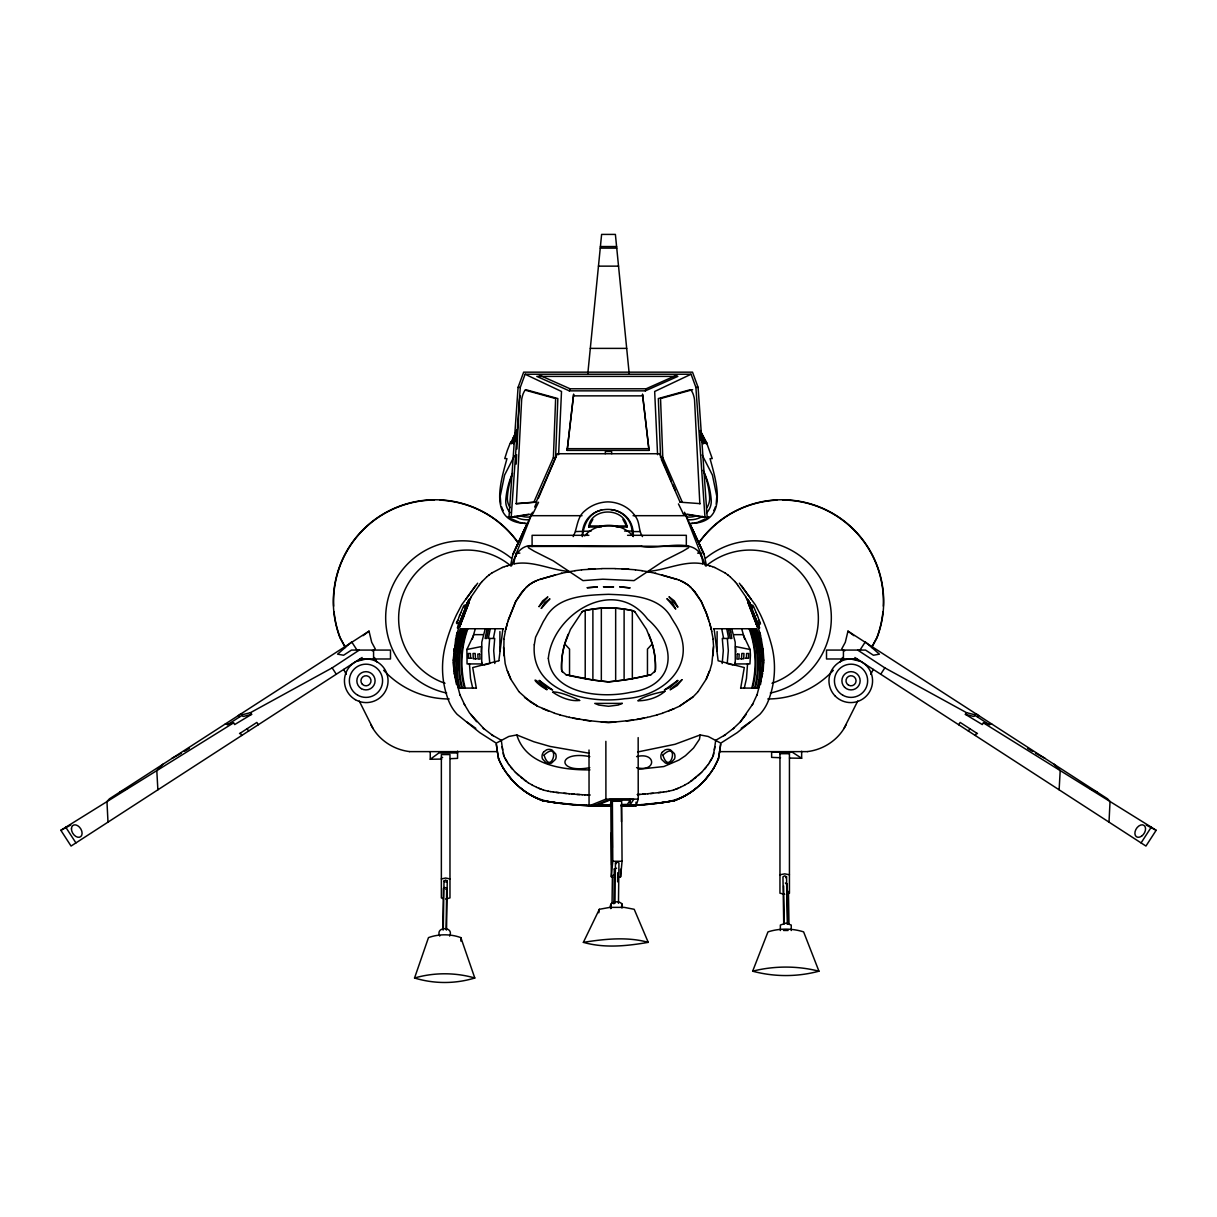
<?xml version="1.0" encoding="UTF-8"?>
<svg xmlns="http://www.w3.org/2000/svg" width="1217" height="1217" viewBox="0 0 1217 1217"><rect width="100%" height="100%" fill="white"/><g stroke="black" fill="none" stroke-linecap="round" stroke-linejoin="round"><path stroke-width="1.5" d="M454.23 662.596L455.706 648.007L461.076 628.748M498.864 660.664L502.895 628.748M500.202 496.08L500.796 504.097M612.06 903.12L612.41 875.616L615.102 874.901M613.855 903.851L614.281 869.014L616.578 868.223M614.965 903.303L615.452 862.975L617.293 862.138L618.951 862.99L618.464 903.303M617.627 881.853L617.749 872.695M442.836 929.742L443.429 888.425L444.646 887.452M443.292 929.864L443.992 881.047L445.635 880.028L447.248 881.047L446.548 929.864M446.091 929.742L446.685 888.44L445.878 887.558M469.427 663.63L470.538 678.538L472.698 688.092M515.932 503.64L533.852 502.18L553.385 457.607L555.637 398.552L525.348 390.185M555.591 457.607L557.842 398.552L525.774 389.683A5.933 1.05 -69.2 0 0 523.006 394.125A10.36 1.841 -69.2 0 0 521.637 399.876L516.343 503.777L536.073 502.18L555.591 457.607L553.385 457.607M514.061 563.867C513.848 555.348 520.359 546.981 528.969 545.688L688.974 546.433L688.442 547.833L682.691 551.271L663.858 560.794L634.027 580.615L602.795 579.201L582.973 580.615L553.142 560.794L534.309 551.286L528.558 547.833L528.026 546.448L575.474 546.387A55.206 0.928 0 0 0 641.709 546.387M558.603 454.641L561.509 391.478L525.105 374.228L520.283 387.356L511.186 517.438L508.98 517.438L518.077 387.356L523.66 372.159L692.519 372.159L698.102 387.356L707.199 517.438L687.392 514.243M516.16 464.103L516.632 454.656M516.921 448.997L519.431 399.876A10.36 1.841 -69.2 0 1 520.298 395.784M1109.006 822.129L1110.041 801.531L1107.546 798.808L847.975 631.136L845.298 642.302L841.708 648.965L844.674 650.897M713.481 647.444L711.823 663.691L709.739 670.856M713.208 655.644L713.436 646.668M735.296 662.276L735.205 642.15L731.752 628.748M741.518 658.823L741.822 653.468L743.967 653.468L743.693 658.823L740.392 658.823M1059.125 789.818L1060.205 770.559L1054.074 764.17M481.141 652.221L481.46 646.546L466.887 649.498L467.069 663.934L481.993 663.934M503.975 639.275L503.792 655.644M746.417 658.245L746.599 653.499L748.714 653.499L748.592 658.245L745.276 658.245M760.519 684.502L763.622 661.942M763.15 671.48L763.744 660.101M453.18 660.146L455.66 639.442M453.743 650.791L453.865 648.813M605.245 453.728L605.427 451.461L611.573 451.461L611.755 453.728M612.653 877.274L611.33 876.788L612.79 861.256L612.379 801.075M610.767 908.643C607.146 899.971 625.401 899.287 621.917 908.019M617.582 877.579L620.609 876.788L622.054 861.256L621.644 801.075M621.568 906.954L621.887 903.562M587.826 373.452L601.609 234.409L615.391 234.409L629.174 373.452M500.248 496.019L504.583 475.071L514.411 455.903M762.009 672.469C763.12 657.606 760.29 642.713 755.316 628.748M567.152 450.396L573.633 394.338L567.152 450.396L649.026 450.396L642.53 394.338L649.026 450.396M719.673 751.148L718.38 759.043A952.85 570.651 0 0 0 719.612 751.65A345.932 345.932 0 0 0 720.662 744.256L720.692 744.028M573.177 536.606C577.679 528.102 576.63 517.103 585.149 510.577C591.462 505.085 599.525 502.104 607.861 501.876C618.875 502.058 629.6 507.443 635.685 516.723C640.051 522.747 638.377 530.566 642.485 536.606M601.457 527.037L588.663 527.037L592.831 519.37M588.663 527.037C590.93 507.002 624.793 507.002 627.059 527.037L616.091 527.037M720.662 744.226L719.597 751.65L807.571 751.619M598.825 912.796L599.342 909.297L609.869 907.38L624.26 907.38L634.209 909.297L648.235 942.354C626.861 946.035 604.59 948.393 583.369 942.354L599.342 909.297M739.343 583.202L755.27 604.758L760.534 614.844A184.969 184.969 0 0 1 771.669 645.664C776.385 664.026 775.123 683.726 768.11 701.327A43.219 43.219 0 0 1 759.91 714.303L737.213 732.634L720.768 743.146L708.188 736.468L700.201 734.946L699.456 739.267L693.553 748.014L685.43 755.711L678.919 760.077L663.843 766.543L638.803 769.235M714.82 746.69L713.223 756.076L709.907 761.933M714.379 749.885L715.687 740.301L725.438 734.703M489.675 638.453L488.671 650.654L489.782 663.493L484.047 664.984M493.387 638.453L495.289 628.748M503.808 639.29L505.405 631.06M722.198 663.493L723.294 650.654L722.289 638.453L728.648 638.453L726.762 628.809M734.764 664.847L735.205 662.231M718.456 758.556L713.664 768.246M762.724 673.244L756.944 695.181M455.538 639.625L456.558 635.426M713.132 756.031L713.725 752.882M716.205 504.097L716.798 496.08M510.532 565.707L512.813 554.754L526.17 525.607M447.248 881.047L446.046 882.036M446.685 888.44L445.863 889.323M744.302 688.092L746.462 678.538L747.573 663.63M751.771 688.092C756.974 668.665 756.016 647.657 749.14 628.748M752.547 688.092C757.826 668.62 756.426 647.748 749.9 628.748M754.525 688.092C759.712 668.589 757.963 647.703 751.391 628.748M757.126 688.092C762.177 668.529 760.017 647.672 753.353 628.748M755.316 688.092C760.473 668.574 758.587 647.703 752 628.748M757.917 688.092C762.937 668.513 760.655 647.657 753.962 628.748M783.733 924.038L782.957 876.818L784.752 875.814L786.547 876.803L787.308 924.022M786.547 876.803L785.65 877.67M785.361 883.01L786.927 884.485M786.654 890.859L788.388 891.589L787.931 892.548M505.192 631.243L505.816 629.341M472.287 639.214L475.33 628.748M485.248 628.748L481.795 642.15L481.704 662.276M487.043 628.748L485.127 638.453L486.724 638.453L488.625 628.748M490.253 628.748L488.352 638.453L494.71 638.453L493.706 650.654L494.802 663.493M505.648 629.326L507.322 623.682M505.679 629.189L507.383 623.5M456.451 635.502L459.57 624.96M456.573 635.031L457.288 632.399M582.365 536.058C581.422 500.522 634.316 500.476 633.312 536.058M582.365 536.606C583.582 525.044 588.937 512.616 601.609 510.029M460.969 621.659L460.345 624.382L462.262 619.057M698.208 691.454L706.438 678.858L709.617 670.673M507.2 623.515L507.869 621.811M461.593 619.62L459.478 627.394L463.829 616.274M507.748 621.644L515.719 601.715M508.28 619.925L515.567 601.67L524.649 588.967M564.749 643.945L570.423 629.478L582.106 611.832A7.5 5.857 0 0 1 585.21 610.478A121.137 121.137 0 0 1 592.892 609.108A122.126 122.126 0 0 1 600.666 608.226L602.628 608.089A122.75 122.75 0 0 1 608.5 607.846A122.75 122.75 0 0 1 614.372 608.089L616.334 608.226A122.126 122.126 0 0 1 624.108 609.108A121.137 121.137 0 0 1 631.79 610.478L632.338 610.615A8.154 8.154 0 0 1 634.894 611.832L646.577 629.478L652.251 643.945A81.098 81.098 0 0 1 655.431 669.259A5.4 5.4 0 0 1 654.989 671.16L650.943 674.735L632.338 678.675A234.987 234.987 0 0 1 624.108 679.999L608.5 681.855L594.2 680.197L566.057 674.735L561.995 671.16A5.4 5.4 0 0 1 561.585 669.259A81.098 81.098 0 0 1 564.749 643.945L569.541 649.087L569.541 675.572M461 621.035L462.582 616.76M621.294 805.913L636.019 805.897L638.225 799.128L638.164 737.608M459.615 624.58L461.304 619.818M461.334 621.72L460.467 624.382L464.833 613.627M740.697 688.092L744.287 667.555L718.136 660.77L714.105 628.748M461.608 619.59L462.399 617.232M465 628.748C458.398 647.703 456.527 668.574 461.684 688.092M465.609 628.748C459.037 647.703 457.288 668.589 462.475 688.092M467.1 628.748C460.558 647.733 459.174 668.635 464.453 688.092M460.315 622.45L461.441 619.392M461.684 628.748C456.71 642.713 453.88 657.606 454.991 672.469M463.038 628.748C456.345 647.657 454.047 668.513 459.083 688.092M463.647 628.748C456.983 647.672 454.823 668.529 459.874 688.092M414.541 978.012L428.475 937.622C438.668 933.88 450.686 933.88 460.863 937.622L474.797 978.012C455.173 983.975 434.18 983.975 414.541 978.012C433.891 972.383 455.462 972.383 474.797 978.012M467.86 628.748C460.984 647.657 460.026 668.665 465.229 688.092M462.064 619.27L467.8 604.986L463.373 614.281M466.917 607.709L467.906 604.986L466.993 606.659M714.942 508.037L715.444 506.744M457.516 621.066L458.581 618.449M457.866 620.351C452.907 626.07 463.084 622.876 457.196 622.222M463.54 612.714L457.425 628.018L467.906 601.639L467.282 602.826M461.365 619.438L463.388 614.555M463.616 612.851L468.971 599.418L465.366 606.796L463.464 606.796M569.313 390.855L645.345 390.855L677.854 376.388L536.803 376.388L569.313 390.855L570.073 388.786L646.105 388.786L676.911 375.079M645.345 390.855L646.105 388.786M465.244 612.121L469.306 601.974L463.068 614.783M462.977 616.715L464.118 613.961M462.277 616.882L463.327 614.311M463.662 616.319L464.438 614.676M464.605 613.794L466.872 608.333M511.977 442.03L511.444 443.809L515.597 436.69M458.703 617.871L459.813 615.239M511.414 565.996L532.468 512.251M459.448 615.939L460.847 612.699M463.981 614.022L465.107 611.451M752.654 971.196L767.973 931.887C779.321 928.236 792.267 928.236 803.616 931.887L818.95 971.196C797.241 977.008 774.362 977.008 752.654 971.196C774.103 965.72 797.5 965.72 818.95 971.196M514.593 434.728L516.875 429.89M510.471 443.216L510.805 442.349M510.562 443.216L510.942 442.151M464.24 611.816L465.168 609.687M464.97 611.512L467.145 606.553M460.711 612.79L461.623 610.843M465.077 609.747L466.233 607.192M706.271 678.782L709.389 671.419M534.659 507.078L536.849 501.921M538.31 498.483L557.325 453.728L659.675 453.728L671.373 481.263M461.775 610.265L464.133 605.26L466.035 605.26M466.126 607.253L470.492 598.323M756.928 694.998L752.121 705.282M524.999 528.011L512.859 554.48L530.992 515.689L582.03 515.689M514.867 439.033L512.92 443.216L514.867 439.702M466.887 649.498L473.869 634.65L483.21 634.65M713.755 510.547L714.379 509.299M515.034 435.564L515.536 434.499M466.324 606.827L471.314 596.695M510.988 442.349L516.86 430.453M538.553 502.241L532.803 513.954L511.186 517.438M843.974 728.481L857.742 701.022M870.794 674.385L873.243 669.396M677.763 680.47L664.36 690.009L670.369 687.27L677.747 680.47M512.798 438.652L515.156 434.408M699.03 542.478L699.227 542.113A101.802 101.802 0 0 1 877.031 637.723L871.798 647.459M699.319 542.31L699.395 542.219A101.62 101.62 0 0 1 776.857 500.126M840.126 661.957L842.529 657.499M871.585 647.444L876.848 637.647A101.62 101.62 0 0 0 882.933 611.832M712.021 758.13L708.629 763.728M516.054 435.412L516.708 434.302M713.831 767.851L710.85 772.597A76.641 76.641 0 0 1 674.522 800.634L656.465 803.372M162.926 764.17L156.795 770.559L157.875 789.818M753.08 703.578L740.468 721.757L732.528 729.318M516.343 433.1L513.878 437.937M516.054 600.909L521.758 592.131L527.554 586.229M860.206 649.756L865.302 641.891L879.419 654.153L873.426 655.248L865.53 650.076L826.51 650.076L826.51 658.975L857.148 658.975M880.712 674.233L884.835 667.874L966.496 712.645L974.589 714.714L976.764 714.09M958.661 724.739L960.152 722.426L977.494 733.653M991.581 723.689L989.68 724.313L983.412 722.868L982.317 724.556L965.385 714.349L966.496 712.645M968.382 731.021L969.873 728.724M977.479 716.965L978.59 715.277M975.243 735.479L976.734 733.166M1141.074 842.909L1151.282 827.149L1156.15 830.298L1145.942 846.058L854.882 657.499M620.776 805.061L630.102 804.756L633.738 799.417L609.519 799.417L594.094 805.654L611.451 805.35M477.657 583.202L461.73 604.758L456.466 614.844A184.969 184.969 0 0 0 445.331 645.664C440.615 664.026 441.877 683.726 448.89 701.327A43.219 43.219 0 0 0 457.09 714.303L479.787 732.634L496.232 743.146L508.812 736.468L516.799 734.946L533.944 741.777L550.099 746.432L589.134 753.217M471.238 596.726L478.935 585.605M466.126 598.855L475.619 585.529M478.737 585.803L480.456 583.475M707.488 765.478L708.72 763.789M515.11 439.961L513.513 443.764L515.126 441.36M710.85 772.445L704.354 780.66M707.473 765.341L701.464 772.582M740.392 721.711L746.143 714.47M515.765 436.842L512.296 443.216L515.856 437.192M707.944 776.309C699.319 787.308 687.635 795.796 674.522 800.634A206.403 123.602 0 0 1 625.082 805.821L621.4 805.882A333.58 333.58 0 0 0 674.522 800.634M704.552 769.205L706.027 767.425M515.536 436.249L511.292 443.216L510.182 443.216L507.383 450.229L504.736 458.596L506.957 458.596C501.358 479.574 488.002 519.902 522.534 523.264M480.38 583.506L482.099 581.543M584.662 535.845C596.436 521.834 621.02 521.834 632.794 535.845M482.008 581.604L486.724 576.934M652.251 643.945L647.459 649.087L647.459 675.572M692.884 696.824L680.12 705.769L692.519 697.447M692.945 697.006L697.843 691.956M690.571 781.405L701.464 772.43M734.018 728.04L723.811 735.783M526.003 587.4L527.706 586.107M697.95 775.685L699.775 774.103M487.074 576.63L489.021 575.017M706.256 518.427L708.781 516.601M529.06 584.845L530.855 583.749M527.57 586.016L529.167 584.936M363.092 635.67L369.025 631.136L371.702 642.302L375.292 648.965L372.326 650.897M694.375 778.652L696.307 777.176M430.255 752.06L430.255 759.271L438.896 752.958L457.562 752.958M488.96 575.048L491.851 572.979M696.854 787.566C685.932 797.029 672.164 802.292 657.773 802.931M741.229 728.314L750.25 721.909M532.574 582.669L529.197 584.738M688.716 782.698L692.701 780.143M704.993 519.05L697.584 522.397L689.902 523.706L692.945 523.34M491.805 572.994L502.302 567.472M240.236 714.09L242.411 714.714L250.504 712.645L332.165 667.874L359.319 650.076M362.118 657.499L71.058 846.058L60.85 830.298L233.588 722.868L234.683 724.556L251.615 714.349L250.504 712.645M227.32 724.876L241.346 715.794L243.506 716.417L251.615 714.349M239.506 733.653L256.848 722.426L258.339 724.739M369.025 631.136L109.454 798.808L106.959 801.531L107.994 822.129M530.886 583.552L532.483 582.578M181.211 753.323L171.916 758.358M184.452 751.345L189.304 748.394M126.872 788.722L119.905 792.054M684.623 785.102L688.792 782.79M514.106 563.867C532.057 560.261 550.084 569.693 567.883 571.351M532.62 582.487L534.278 581.604L532.742 582.578M60.85 830.298L70.753 825.08M680.349 787.262L684.684 785.193M678.447 503.914L683.376 513.954L704.993 517.438L695.896 387.356L691.073 374.228L654.67 391.478L657.576 454.641M674.477 708.446L679.801 706.088M700.201 734.946L675.024 744.287L637.617 751.984M534.415 581.528L536.104 580.752M534.537 581.62L536.195 580.859M675.922 789.164L680.409 787.369M678.204 788.281L673.533 790M441.36 878.933L445.665 878.02L449.971 878.933M668.726 710.85L673.929 708.674M674.127 708.75L662.915 712.979M357.098 661.166L366.241 658.975M589.013 750.022L589.058 805.943L605.914 799.128L638.225 799.128M537.975 580.007L555.058 574.972M536.241 580.676L538.051 580.113M779.96 874.764L784.706 873.852L789.437 874.764M788.053 893.81L789.437 893.217L789.437 752.365M502.271 567.487L504.599 566.62M673.701 790.061L668.635 791.202M612.79 861.256L622.054 861.256M539.876 579.398L561.645 573.329M657.013 714.835L662.535 713.253M507.413 565.783L504.538 566.65M509.482 565.205L512.6 564.308M507.352 565.814L509.588 565.175M692.61 389.683L660.542 398.552L662.793 457.607L682.311 502.18L680.105 502.18L661.333 459.326M651.065 716.417L657.104 714.957M561.052 573.359L568.263 571.944M233.588 722.868L227.32 724.313L225.419 723.689M647.55 717.239L650.852 716.615M649.117 571.351C666.916 569.678 684.988 560.292 702.939 563.867M498.864 660.77L472.713 667.555L476.303 688.092M647.338 717.422L636.978 719.353M694.466 523.264C728.968 519.902 715.657 479.574 710.043 458.596L712.264 458.596L706.195 441.634M583.369 942.354C604.59 938.992 627.318 936.542 648.235 942.354M644.097 718.121L640.568 718.836M637.023 719.49L640.294 718.882M568.202 571.838L574.926 570.788M636.75 719.536L626.344 720.966M783.505 930.473L788.099 930.473M508.98 517.438L528.787 514.243M666.171 791.582L668.818 791.278M633.479 720.084L608.5 722.685L583.521 720.084M663.63 792.039L658.23 792.617M574.865 570.682L581.604 569.891M663.448 791.948L666.216 791.689M657.804 802.946L646.79 804.148M661.014 792.404L647.779 793.727M650.563 793.59L653.194 793.301M581.559 569.784L601.761 568.658M647.961 793.819L642.546 794.169M646.82 804.178L641.283 804.62M645.329 794.062L637.297 794.534M615.65 722.077L601.35 722.077M641.313 804.65L635.761 805.015M588.283 569.13L595.022 568.719M637.465 794.64L640.081 794.473M779.96 753.688L789.437 753.688M635.791 805.03L630.239 805.304M441.725 759.058L430.255 759.271M450.518 758.678L457.562 758.374L457.562 751.163M445.665 899.013L449.971 897.903L449.971 754.555L441.36 754.57L441.36 897.903L443.338 898.724M630.269 805.335L621.279 805.578M611.284 804.893L597.471 805.122L610.265 799.949L630.36 799.949L627.348 804.391L621.993 804.559M615.239 568.552L601.761 568.552M586.731 805.335L611.968 805.639M602.978 805.943L612.181 805.913L591.918 805.791A206.403 123.602 0 0 1 542.493 800.619C529.349 795.827 517.697 787.293 509.056 776.309M641.526 546.387C659.34 551.073 701.007 532.772 702.894 563.867M600.392 246.549L616.608 246.549M600.24 248.116L616.76 248.116M598.46 266.143L618.54 266.143M590.306 348.381L626.694 348.381M525.105 374.228L691.073 374.228M518.077 387.356L520.283 387.356M695.896 387.356L698.102 387.356M573.633 395.86L642.53 395.86M700.231 430.499L706.712 443.216L700.125 431.137M567.152 448.677L649.026 448.677M662.793 457.607L660.588 457.607L658.336 398.552L690.404 389.683A5.933 1.05 69.2 0 1 693.173 394.125A10.36 1.841 69.2 0 1 694.542 399.876L699.836 503.777M533.852 502.18L536.073 502.18M683.376 513.954L685.582 513.954M633.068 515.689L686.008 515.689L704.141 554.48L692.001 528.011M588.663 525.957L627.059 525.957M591.158 531.038L575.732 531.586M624.58 531.038L632.003 531.038L633.312 536.606M639.99 531.586L632.003 531.586C631.912 520.268 622.13 510.471 610.98 509.649M588.861 535.313L532.088 535.313L532.088 546.555M627.561 535.313L686.327 535.313L686.327 546.555M519.857 553.127L516.069 553.127L516.069 556.352M697.6 553.127L701.372 553.127L701.372 556.473M750.965 605.26L752.867 605.26L755.225 610.265M753.536 606.796L751.634 606.796L748.029 599.449L752.578 610.204M759.804 622.222L757.689 622.222L758.48 624.838L753.064 611.938M503.564 628.748L460.285 628.748C452.861 647.596 451.948 668.863 458.581 688.092L476.455 688.092M713.436 628.748L756.715 628.748C764.139 647.596 765.052 668.863 758.419 688.092L740.544 688.092M733.79 634.65L743.131 634.65L750.113 649.498L750.448 655.142L749.931 663.934L735.007 663.934M471.724 658.245L468.408 658.245L468.286 653.499L470.401 653.499L470.583 658.245M359.852 658.975L390.49 658.975L390.49 650.076L351.47 650.076L343.574 655.248L337.581 654.153L351.698 641.891L356.794 649.756M476.608 658.823L473.307 658.823L473.033 653.468L475.178 653.468L475.482 658.823M409.429 751.619L497.388 751.619L498.62 759.043A952.85 570.651 0 0 1 497.388 751.65A345.932 345.932 0 0 1 496.338 744.256L496.308 744.028M589.789 756.609C556.671 750.174 556.671 774.103 589.789 767.653M636.582 756.609C656.632 751.634 656.632 772.643 636.582 767.653M801.653 751.254L801.653 758.267L789.483 758.069M589.058 805.943L612.181 805.882A333.58 333.58 0 0 1 608.5 805.882A333.58 333.58 0 0 1 542.478 800.634A76.641 76.641 0 0 1 506.15 772.597L503.169 767.851M615.239 568.658L628.717 569.13M587.431 795.051L590.215 795.02M586.761 805.304L581.209 805.03M784.706 894.297L779.96 893.217L779.96 752.365M780.553 757.719L771.624 757.385L771.624 752.121L792.161 752.121L801.653 758.267M589.941 769.889C562.71 770.102 525.942 765.158 516.799 734.946M582.167 794.807L584.951 794.823M611.801 803.6L610.493 803.539L612.029 801.273L621.294 801.273M584.799 794.929L587.446 794.944M581.239 805.015L575.687 804.65M442.623 757.43L441.36 757.339M621.963 568.826L635.441 569.784M579.703 794.534L571.671 794.062M576.919 794.473L582.198 794.686M575.717 804.62L570.18 804.178M574.454 794.169L569.039 793.819M680.105 502.18L700.247 503.64M570.21 804.148L559.196 802.946M563.806 793.301L569.221 793.727M566.468 793.469L555.986 792.404M559.227 802.931C544.836 802.292 531.068 797.029 520.146 787.566M558.77 792.617L553.37 792.039M560.535 803.372L542.478 800.634M850.759 658.975L859.902 661.166M550.784 791.689L553.552 791.948M635.396 569.891L642.135 570.682M590.656 720.966L572.903 718.121M548.365 791.202L543.299 790.061M548.182 791.278L550.829 791.582M524.055 523.34L527.098 523.706L519.416 522.397L512.007 519.05M642.074 570.788L648.798 571.838M750.113 649.498L735.54 646.546L735.859 652.221M580.022 719.353L569.373 717.361M648.737 571.944L655.948 573.359M566.148 716.615L569.45 717.239M566.27 716.494L559.896 714.957M655.355 573.329L679.025 580.007M965.385 714.349L973.494 716.417L975.654 715.794L989.68 724.876M732.953 664.984L727.218 663.493L728.329 650.654L727.325 638.453M707.412 565.175L709.648 565.814M661.942 574.972L677.124 579.398M704.4 564.308L707.518 565.205M712.462 566.65L709.587 565.783M554.465 713.253L559.987 714.835M543.467 790L538.796 788.281M714.698 567.472L725.195 572.994M1097.095 792.054L1090.128 788.722M712.401 566.62L714.729 567.487M554.085 712.979L537.199 706.088M548.624 711.139L542.417 708.553M616.258 863.705L615.452 862.975M615.087 869.744L614.281 869.014M678.949 580.113L680.759 580.676M1045.084 758.358L1035.789 753.323M536.591 787.369L541.078 789.164M539.268 375.079L570.073 388.786M680.896 580.752L684.38 582.487M680.805 580.859L687.803 584.738M524.481 697.447L537.427 706.027M444.798 881.929L443.992 881.047M532.316 785.193L536.651 787.262M1146.247 825.08L1156.15 830.298M502.621 749.885L501.313 740.301L491.562 734.703M528.208 782.79L532.377 785.102M536.88 705.769L530.521 702.011L519.157 691.956M1027.696 748.394L1032.548 751.345M508.219 516.601L510.744 518.427M684.426 582.669L685.992 583.643M983.412 722.868L1151.282 827.149M725.149 572.979L728.04 575.048M857.681 650.076L884.835 667.874M526.429 781.405L515.536 772.43M524.299 780.143L528.284 782.698M686.145 583.749L687.94 584.845M466.75 721.909L475.771 728.314M493.189 735.783L482.982 728.04M520.693 777.176L522.625 778.652M847.975 631.136L853.908 635.67M687.833 584.936L690.997 587.4M727.979 575.017L729.926 576.63M517.225 774.103L519.05 775.685M689.446 586.229L695.135 591.994M730.276 576.934L734.992 581.604M484.472 729.318L469.64 713.132L463.92 703.578M515.536 772.582L509.527 765.341M692.351 588.967L701.433 601.67L706.119 612.425M512.646 780.66L506.15 772.445M517.544 542.28L517.605 542.219A101.62 101.62 0 0 0 440.143 500.126M734.901 581.543L736.62 583.506M510.973 767.425L512.448 769.205M700.551 439.55L703.548 443.809L700.52 438.059M622.891 519.37L627.059 527.037M470.857 714.47L476.608 721.711M507.383 670.673L510.562 678.858L518.792 691.454M539.253 680.47L546.631 687.27L552.64 690.009L539.237 680.47M700.901 438.211L703.806 443.216L705.404 443.216L701.266 436.082M508.28 763.789L509.512 765.478M741.381 585.529L750.874 598.855M736.544 583.475L738.263 585.803M738.065 585.605L745.762 596.726M373.026 728.481L359.258 701.022M695.242 592.131L700.946 600.909M508.371 763.728L504.979 758.13M332.165 667.874L336.288 674.233M238.41 715.277L239.521 716.965M247.127 728.724L248.618 731.021M240.266 733.166L241.757 735.479M65.718 827.149L75.926 842.909M464.879 705.282L460.072 694.998M507.093 761.933L503.777 756.076L502.18 746.69M700.292 432.385L706.225 443.809L700.383 431.974M700.186 430.712L706.575 443.216M502.621 509.299L503.245 510.547M500.689 763.363L503.336 768.246M517.97 542.478L517.773 542.113A101.802 101.802 0 0 0 339.969 637.723L345.202 647.459M374.471 657.499L376.874 661.957M345.415 647.444L340.151 637.647A101.62 101.62 0 0 1 334.066 611.832M700.186 434.728L704.673 443.216M700.125 436.082L704.521 443.216M745.686 596.695L750.676 606.827M343.757 669.396L346.206 674.385M704.856 440.356L701.585 433.663M749.718 602.826L749.109 601.639L752.349 609.565M746.508 598.323L750.874 607.253M754.936 619.27L749.2 604.986L753.932 614.783M500.826 763.728L498.529 758.51M702.133 454.93L712.417 475.071L716.752 496.019M701.524 434.393L701.981 435.367M460.056 695.181L454.276 673.244M690.83 525.607L704.187 554.754L706.468 565.707M701.281 601.715L705.936 612.425M755.285 617.125L752.425 610.097M750.007 606.659L749.094 604.986L750.083 607.709M755.118 617.049L759.575 628.078L758.343 623.956L760.488 623.956L759.134 620.351M750.767 607.192L751.923 609.747M749.855 606.553L752.03 611.512M672.834 484.716L675.024 489.873M684.532 512.251L705.586 565.996M507.611 671.419L510.729 678.782M755.377 610.843L756.289 612.79M501.556 506.744L502.058 508.037M756.153 612.699L757.552 615.939M751.832 609.687L752.76 611.816M752.943 612.257L747.694 601.974L751.756 612.121M751.893 611.451L753.019 614.022M750.128 608.333L752.395 613.794M752.638 612.121L753.627 614.281M753.475 614.22L754.723 616.882M757.187 615.239L758.297 617.871M752.882 613.961L754.023 616.715M753.612 614.555L755.635 619.438M752.167 613.627L756.533 624.382L754.738 619.057M752.562 614.676L753.338 616.319M758.419 618.449L759.484 621.066M706.179 612.562L706.788 614.25M706.012 612.607L706.621 614.25M754.418 616.76L756 621.035M753.171 616.274L757.522 627.394L755.407 619.62M755.559 619.392L757.385 624.58M741.67 628.748L744.713 639.214M706.849 614.387L707.442 616.076M706.681 614.418L707.26 616.076M755.696 619.818L756.578 622.389M755.924 628.748L761.294 648.007L762.77 662.596M754.601 617.232L755.392 619.59M755.62 621.613L756.655 624.382L756.031 621.659M707.488 616.228L708.674 619.772M707.336 616.258L708.492 619.772M456.481 684.502L453.941 671.434L453.256 660.101M757.43 624.96L758.328 627.637M708.553 619.94L709.252 621.644M758.115 627.135L760.427 635.031M709.131 621.811L709.8 623.515M507.261 670.856L505.177 663.691L503.519 647.444M709.846 623.652L710.332 625.386M709.678 623.682L710.15 625.371M759.636 632.368L760.549 635.502M710.378 625.538L711.321 629.189M710.211 625.553L711.352 629.326M760.442 635.426L761.462 639.625M729.957 628.748L730.185 629.661M728.375 628.748L730.276 638.453L731.873 638.453L730.793 632.171M721.727 628.809L723.613 638.453M730.246 629.874L730.748 631.958M711.184 629.341L711.808 631.243M711.595 631.06L713.192 639.29M503.275 752.882L503.868 756.031M761.34 639.442L763.257 650.791M481.795 662.231L482.236 664.847M497.327 751.148L496.338 744.226M763.044 648.783L763.82 660.146M453.378 661.942L453.941 671.434M713.025 639.275L713.618 646.82M788.464 891.848L788.981 923.962M787.156 883.998L787.81 923.657M783.611 885.9L784.235 923.673M621.339 806.095L621.446 821.703M620.548 869.257L620.609 876.788M612.105 810.613L612.349 847.671M611.406 832.656L611.619 864.907M610.828 801.501L611.33 876.788M611.238 903.562L611.269 908.019M636.004 802.155L636.019 805.897M630.102 799.097L630.102 804.756M605.868 741.336L605.914 799.128M843.427 650.076L843.427 658.975M791.248 930.518L791.248 925.057L785.802 923.155L780.356 925.057L780.356 930.518M717.102 631.532L717.102 651.414M632.338 610.615L632.338 678.675M624.108 609.108L624.108 679.999M615.665 608.181L615.665 681.109M601.335 608.181L601.335 681.109M592.892 609.108L592.892 679.999M587.02 533.852L587.02 534.932M634.878 611.847A7.5 5.857 0 0 0 631.79 610.478A96.752 75.606 0 0 0 608.5 607.846A96.752 75.606 0 0 0 585.21 610.478L585.21 678.767M499.898 631.532L499.898 651.414M460.863 937.622L460.863 941.121M449.621 936.056C454.489 926.228 434.865 926.228 439.733 936.056M373.573 650.076L373.573 658.975M718.182 759.484A73.035 73.035 0 0 1 711.108 772.187M705.723 558.162A76.945 76.945 0 0 1 823.787 584.54A76.945 76.945 0 0 1 770.315 693.036M833.326 670.278A89.115 89.115 0 0 1 767.805 698.969M706.59 565.54A68.426 68.426 0 0 1 809.746 585.255A68.426 68.426 0 0 1 771.989 683.269M782.592 500.004A101.62 101.62 0 0 1 883.344 606.172M706.834 512.692A21.1 18.407 0 0 0 711.23 500.217A105.636 92.142 0 0 0 703.137 470.325M702.422 516.373A21.1 18.407 0 0 1 687.955 519.705M695.622 516.099A20.278 17.753 0 0 1 686.707 516.997M706.971 507.626A21.845 19.122 0 0 0 709.617 497.205A109.347 95.732 0 0 0 703.669 471.451M807.556 751.574A50.931 50.931 0 0 0 836.87 737.487A48.421 48.421 0 0 0 846.317 724.328M505.892 772.187A73.035 73.035 0 0 1 498.818 759.484M529.045 519.705A21.1 18.407 0 0 1 514.578 516.373M510.166 512.692A21.1 18.407 0 0 1 505.77 500.217A105.636 92.142 0 0 1 512.479 473.337M446.685 693.036A76.945 76.945 0 0 1 393.213 584.54A76.945 76.945 0 0 1 511.277 558.162M449.195 698.969A89.115 89.115 0 0 1 383.674 670.278M445.011 683.269A68.426 68.426 0 0 1 407.254 585.255A68.426 68.426 0 0 1 510.41 565.54M333.656 606.172A101.62 101.62 0 0 1 434.408 500.004M530.293 516.997A20.278 17.753 0 0 1 521.378 516.099M510.029 507.626A21.845 19.122 0 0 1 507.383 497.205A109.347 95.732 0 0 1 512.159 474.569M409.444 751.574A50.931 50.931 0 0 1 380.13 737.487A48.421 48.421 0 0 1 370.683 724.328M654.35 672.332A8.413 6.587 0 0 0 655.415 669.259A130.341 101.863 0 0 0 648.783 634.194M650.943 674.735A226.712 177.195 0 0 1 608.5 681.855A226.712 177.195 0 0 1 566.057 674.735M562.65 672.332A8.413 6.587 0 0 1 561.585 669.259A130.341 101.863 0 0 1 568.217 634.194M582.106 611.832A8.23 8.23 0 0 1 585.21 610.493M548.335 658.321C551.681 694.618 602.339 698.604 630.634 692.29C676.196 686.145 678.143 645.345 647.52 619.057C614.813 575.322 552.67 613.642 548.335 658.321M534.293 644.797C530.536 691.986 588.237 704.232 624.747 698.695C665.684 696.504 700.657 661.713 673.853 621.887A89.754 72.731 0 0 0 672.788 620.107A82.3 66.707 0 0 0 671.723 618.419C659.751 595.706 630.847 595.219 608.5 594.307C586.153 595.219 557.249 595.706 545.277 618.419A82.3 66.707 0 0 0 544.212 620.107A89.754 72.731 0 0 0 543.147 621.887L535.586 637.206L534.293 644.797M737.213 654.046L736.924 659.097L738.917 659.097L739.191 654.046L737.213 654.046M544.045 755.072C551.164 777.754 561.539 738.993 544.045 755.072M662.869 755.072C669.974 777.754 680.364 738.993 662.869 755.072M539.07 606.598L547.848 596.923L542.63 600.894L539.07 606.598M541.291 608.394L549.917 598.855L544.973 602.506L541.337 608.302M546.874 689.628C534.385 683.254 528.178 671.83 546.874 689.628M681.931 679.74L677.245 685.475L670.171 689.796L681.931 679.74M667.083 598.855L675.739 609.093L672.149 602.643L667.083 598.855M669.152 596.923L677.915 607.161L674.37 600.894L669.213 596.954M662.185 752.304L661.303 753.916A8.367 7.652 0 0 0 661.47 759.317L665.395 763.029A6.511 5.963 0 0 0 670.795 762.861L674.507 758.936A8.367 7.652 0 0 0 674.34 753.536L670.415 749.824A6.511 5.963 0 0 0 665.014 749.991L662.185 752.304M543.619 751.969L542.66 753.536A8.367 7.652 0 0 0 542.493 758.936L546.205 762.861A6.511 5.963 0 0 0 551.605 763.029L555.53 759.317A8.367 7.652 0 0 0 555.697 753.916L551.986 749.991A6.511 5.963 0 0 0 546.585 749.824L543.619 751.969M664.878 691.317C657.743 697.721 647.368 700.749 637.83 700.794C643.717 696.094 656.389 693.005 664.878 691.317M622.252 703.396L618.221 705.054L608.5 706.286L598.779 705.054L594.748 703.396L622.252 703.396M587.279 587.72L597.334 586.99L587.279 587.72M603.51 586.792L613.611 586.898L603.556 586.746M619.849 586.853L629.889 587.887L619.849 586.853M579.627 700.444C570.332 701.585 560.231 697.417 552.594 692.047C558.664 691.347 571.944 696.717 579.627 700.444M479.787 654.046L477.809 654.046L478.083 659.097L480.076 659.097L479.787 654.046M842.727 695.166A16.612 16.612 0 0 0 867.645 680.79A16.612 16.612 0 0 0 842.727 666.399A16.612 16.612 0 0 0 842.727 695.166M848.508 685.156A5.051 5.051 0 0 0 856.068 680.79A5.051 5.051 0 0 0 848.508 676.409A5.051 5.051 0 0 0 848.508 685.156M835.334 696.2A21.815 21.815 0 0 0 871.828 686.434A21.815 21.815 0 0 0 845.115 659.72A21.815 21.815 0 0 0 835.334 696.2M1141.607 836.14A6.83 4.564 -57.1 0 0 1143.995 825.369A6.83 4.564 -57.1 0 0 1135.065 831.698A6.83 4.564 -57.1 0 0 1141.607 836.14M844.568 687.24A9.127 9.127 0 0 0 859.841 683.148A9.127 9.127 0 0 0 848.66 671.967A9.127 9.127 0 0 0 844.568 687.24M355.334 699.669A21.815 21.815 0 0 0 388.056 680.79A21.815 21.815 0 0 0 355.334 661.896A21.815 21.815 0 0 0 355.334 699.669M71.438 828.853A6.83 4.564 57.1 0 0 79.44 837.235A6.83 4.564 57.1 0 0 79.44 827.119A6.83 4.564 57.1 0 0 71.438 828.853M357.661 695.166A16.612 16.612 0 0 0 382.579 680.79A16.612 16.612 0 0 0 357.661 666.399A16.612 16.612 0 0 0 357.661 695.166M362.407 684.35A5.051 5.051 0 0 0 370.85 682.083A5.051 5.051 0 0 0 364.659 675.907A5.051 5.051 0 0 0 362.407 684.35M361.403 688.685A9.127 9.127 0 0 0 375.095 680.79A9.127 9.127 0 0 0 361.403 672.879A9.127 9.127 0 0 0 361.403 688.685"/></g></svg>
